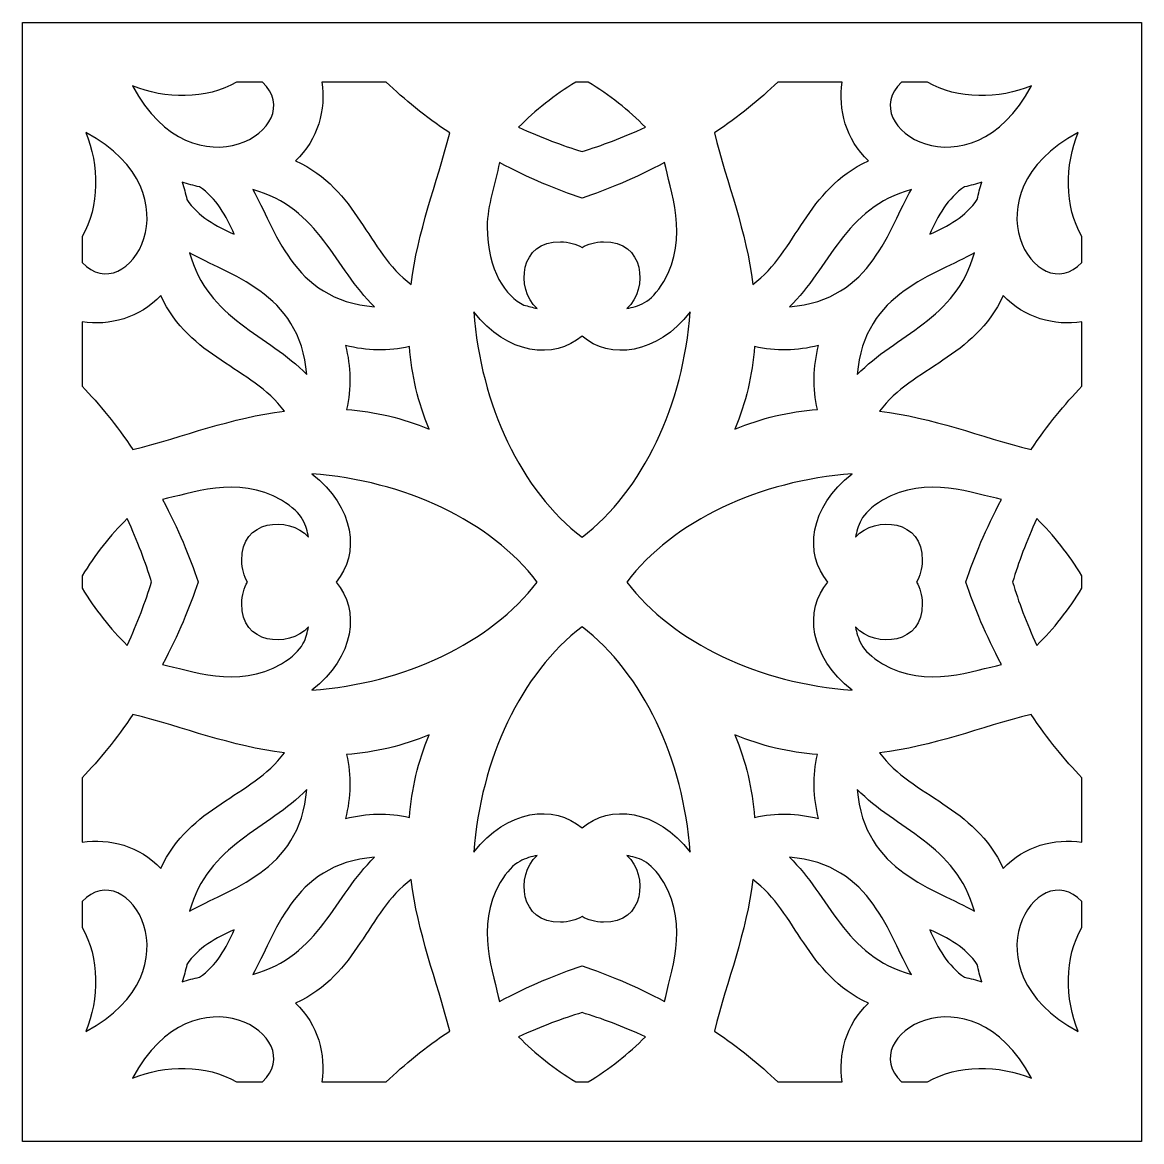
# Model space of a CAD drawing. Header units: millimetres. Extents: x -515 to 516, y -311 to 311.
# Drawn here: x -149.8 to 150.1, y -310.6 to -10.6 of the extents above; entities that cross this region are included whole.
import ezdxf

# ---------------------------------------------------------------- set-up
doc = ezdxf.new("R2010")
doc.units = ezdxf.units.MM
doc.header["$MEASUREMENT"] = 0
doc.layers.add('layer 1', color=7, linetype='Continuous')

msp = doc.modelspace()

# ---------------------------------------------------------------- linework, layer by layer
at = {"layer": 'layer 1'}
for points, knots in [([(-149.8496, -310.6209), (-136.0529, -310.6209), (136.3513, -310.6209), (150.1487, -310.6209), (150.1487, -310.6209), (150.1487, -296.8238), (150.1487, -24.4171), (150.1487, -10.6204), (150.1487, -10.6204), (136.3513, -10.6204), (-136.0564, -10.6204), (-149.8496, -10.6204), (-149.8496, -10.6204), (-149.8496, -24.4171), (-149.8496, -296.8238), (-149.8496, -310.6209)], [0, 0, 0, 0, 0.2, 0.2, 0.2, 0.2, 0.4, 0.4, 0.4, 0.4, 0.6, 0.6, 0.6, 0.6, 1, 1, 1, 1]), ([(-92.4528, -26.6207), (-92.4528, -26.6207), (-85.4961, -26.6207), (-85.4961, -26.6207), (-85.4961, -26.6207), (-72.5844, -38.6377), (-103.8863, -58.4414), (-120.3225, -27.6301), (-120.3225, -27.6301), (-111.6408, -31.1728), (-100.5876, -31.4047), (-92.4528, -26.6207)], [0, 0, 0, 0, 0.25, 0.25, 0.25, 0.25, 0.5, 0.5, 0.5, 0.5, 1, 1, 1, 1]), ([(-69.6104, -26.6207), (-69.6104, -26.6207), (-52.3279, -26.6207), (-52.3279, -26.6207), (-52.3279, -26.6207), (-47.4736, -31.2606), (-41.9171, -35.8584), (-35.3203, -40.2628), (-35.3203, -40.2628), (-38.8482, -53.9611), (-43.8895, -66.6367), (-45.6503, -80.8783), (-45.6503, -80.8783), (-57.6686, -71.8396), (-59.6832, -55.5911), (-76.638, -47.7242), (-76.638, -47.7242), (-70.5663, -42.0123), (-68.4428, -33.9816), (-69.6104, -26.6207)], [0, 0, 0, 0, 0.16666667, 0.16666667, 0.16666667, 0.16666667, 0.33333333, 0.33333333, 0.33333333, 0.33333333, 0.5, 0.5, 0.5, 0.5, 0.66666667, 0.66666667, 0.66666667, 0.66666667, 1, 1, 1, 1]), ([(-1.5103, -26.6207), (-1.5103, -26.6207), (1.82, -26.6207), (1.82, -26.6207), (1.82, -26.6207), (7.4187, -30.072), (12.7524, -34.1693), (17.1301, -38.7438), (17.1301, -38.7438), (10.9958, -41.5245), (5.3444, -43.6494), (0.1513, -45.2197), (0.1513, -45.2197), (0.1513, -45.2197), (0.1513, -45.2197), (0.1513, -45.2197), (0.1513, -45.2197), (-5.0418, -43.6529), (-10.6932, -41.5245), (-16.8282, -38.7438), (-16.8282, -38.7438), (-12.4715, -34.1925), (-7.1336, -30.0875), (-1.5103, -26.6207)], [0, 0, 0, 0, 0.14285714, 0.14285714, 0.14285714, 0.14285714, 0.28571429, 0.28571429, 0.28571429, 0.28571429, 0.42857143, 0.42857143, 0.42857143, 0.42857143, 0.57142857, 0.57142857, 0.57142857, 0.57142857, 0.71428571, 0.71428571, 0.71428571, 0.71428571, 1, 1, 1, 1]), ([(52.6306, -26.6207), (52.6306, -26.6207), (69.913, -26.6207), (69.913, -26.6207), (69.913, -26.6207), (68.7455, -33.9816), (70.8725, -42.0123), (76.94, -47.7242), (76.94, -47.7242), (59.9893, -55.5911), (57.9748, -71.8396), (45.9522, -80.8783), (45.9522, -80.8783), (44.1921, -66.6367), (39.1509, -53.9611), (35.623, -40.2628), (35.623, -40.2628), (42.2198, -35.8584), (47.7798, -31.2606), (52.6306, -26.6207)], [0, 0, 0, 0, 0.16666667, 0.16666667, 0.16666667, 0.16666667, 0.33333333, 0.33333333, 0.33333333, 0.33333333, 0.5, 0.5, 0.5, 0.5, 0.66666667, 0.66666667, 0.66666667, 0.66666667, 1, 1, 1, 1]), ([(85.7988, -26.6207), (85.7988, -26.6207), (92.7555, -26.6207), (92.7555, -26.6207), (92.7555, -26.6207), (100.8797, -31.3977), (111.9252, -31.1819), (120.6244, -27.6301), (120.6244, -27.6301), (104.1925, -58.4344), (72.8905, -38.6334), (85.7988, -26.6207)], [0, 0, 0, 0, 0.25, 0.25, 0.25, 0.25, 0.5, 0.5, 0.5, 0.5, 1, 1, 1, 1]), ([(-133.8514, -68.0193), (-129.0709, -59.8951), (-129.2902, -48.8495), (-132.8385, -40.1503), (-132.8385, -40.1503), (-102.0377, -56.5787), (-121.8358, -87.8842), (-133.8514, -74.9725), (-133.8514, -74.9725), (-133.8514, -74.9725), (-133.8514, -68.0193), (-133.8514, -68.0193)], [0, 0, 0, 0, 0.25, 0.25, 0.25, 0.25, 0.5, 0.5, 0.5, 0.5, 1, 1, 1, 1]), ([(133.1447, -40.1503), (129.6027, -48.8285), (129.3665, -59.8775), (134.1505, -68.0123), (134.1505, -68.0123), (134.1505, -68.0123), (134.1505, -74.9795), (134.1505, -74.9795), (134.1505, -74.9795), (122.1343, -87.8737), (102.3333, -56.5822), (133.1447, -40.1503)], [0, 0, 0, 0, 0.25, 0.25, 0.25, 0.25, 0.5, 0.5, 0.5, 0.5, 1, 1, 1, 1]), ([(-21.9854, -48.1719), (-14.0552, -52.3767), (-6.6824, -55.485), (0.1513, -57.7006), (0.1513, -57.7006), (0.1513, -57.7006), (0.1513, -57.7006), (0.1513, -57.7006), (0.1513, -57.7006), (6.9843, -55.485), (14.3578, -52.3767), (22.2881, -48.1719), (22.2881, -48.1719), (23.6461, -55.1919), (29.0016, -68.3686), (22.0835, -80.0665), (22.0835, -80.0665), (18.4431, -86.2296), (15.0952, -86.5613), (12.1985, -87.3549), (12.1985, -87.3549), (18.0509, -81.972), (16.8482, -69.0498), (5.93, -69.4202), (5.93, -69.4202), (3.6406, -69.4975), (1.7209, -70.0549), (0.1513, -70.9617), (0.1513, -70.9617), (-1.4183, -70.0549), (-3.3379, -69.4975), (-5.6273, -69.4202), (-5.6273, -69.4202), (-16.5456, -69.0498), (-17.7455, -81.972), (-11.8958, -87.3549), (-11.8958, -87.3549), (-13.0887, -87.0267), (-14.2773, -86.7026), (-15.4701, -86.3744), (-15.4701, -86.3744), (-20.0419, -84.1799), (-25.3369, -77.2302), (-25.2553, -65.3525), (-25.2553, -65.3525), (-25.2202, -59.6835), (-23.0862, -53.8767), (-21.9854, -48.1719)], [0, 0, 0, 0, 0.07692308, 0.07692308, 0.07692308, 0.07692308, 0.15384615, 0.15384615, 0.15384615, 0.15384615, 0.23076923, 0.23076923, 0.23076923, 0.23076923, 0.30769231, 0.30769231, 0.30769231, 0.30769231, 0.38461538, 0.38461538, 0.38461538, 0.38461538, 0.46153846, 0.46153846, 0.46153846, 0.46153846, 0.53846154, 0.53846154, 0.53846154, 0.53846154, 0.61538462, 0.61538462, 0.61538462, 0.61538462, 0.69230769, 0.69230769, 0.69230769, 0.69230769, 0.76923077, 0.76923077, 0.76923077, 0.76923077, 0.84615385, 0.84615385, 0.84615385, 0.84615385, 1, 1, 1, 1]), ([(-105.7842, -58.0534), (-106.0914, -56.5049), (-106.504, -54.9663), (-107.0157, -53.4529), (-107.0157, -53.4529), (-105.5023, -53.9646), (-103.9679, -54.3807), (-102.4151, -54.6879), (-102.4151, -54.6879), (-97.8891, -57.6654), (-95.1696, -62.5724), (-93.0805, -67.3874), (-93.0805, -67.3874), (-97.8997, -65.3025), (-102.8032, -62.583), (-105.7842, -58.0534)], [0, 0, 0, 0, 0.2, 0.2, 0.2, 0.2, 0.4, 0.4, 0.4, 0.4, 0.6, 0.6, 0.6, 0.6, 1, 1, 1, 1]), ([(93.3832, -67.3874), (95.4715, -62.5724), (98.1918, -57.6654), (102.7178, -54.6879), (102.7178, -54.6879), (104.2698, -54.3807), (105.8043, -53.9646), (107.3219, -53.4529), (107.3219, -53.4529), (106.8101, -54.9663), (106.3933, -56.5049), (106.0869, -58.0534), (106.0869, -58.0534), (103.1093, -62.583), (98.2023, -65.3025), (93.3832, -67.3874)], [0, 0, 0, 0, 0.2, 0.2, 0.2, 0.2, 0.4, 0.4, 0.4, 0.4, 0.6, 0.6, 0.6, 0.6, 1, 1, 1, 1]), ([(-88.1208, -55.4393), (-70.2142, -60.262), (-66.0719, -76.6763), (-55.4608, -86.8292), (-55.4608, -86.8292), (-77.7845, -85.0937), (-82.0743, -65.5148), (-88.1208, -55.4393)], [0, 0, 0, 0, 0.33333333, 0.33333333, 0.33333333, 0.33333333, 1, 1, 1, 1]), ([(55.7627, -86.8292), (66.3746, -76.6763), (70.5196, -60.262), (88.4269, -55.4393), (88.4269, -55.4393), (82.3798, -65.5148), (78.0871, -85.0937), (55.7627, -86.8292)], [0, 0, 0, 0, 0.33333333, 0.33333333, 0.33333333, 0.33333333, 1, 1, 1, 1]), ([(-73.6429, -105.0113), (-83.7958, -94.3967), (-100.2073, -90.2551), (-105.0328, -72.3478), (-105.0328, -72.3478), (-94.9538, -78.3942), (-75.3784, -82.6876), (-73.6429, -105.0113)], [0, 0, 0, 0, 0.33333333, 0.33333333, 0.33333333, 0.33333333, 1, 1, 1, 1]), ([(105.3354, -72.3478), (100.5093, -90.2551), (84.0984, -94.3967), (73.9449, -105.0113), (73.9449, -105.0113), (75.6811, -82.6876), (95.2564, -78.3942), (105.3354, -72.3478)], [0, 0, 0, 0, 0.33333333, 0.33333333, 0.33333333, 0.33333333, 1, 1, 1, 1]), ([(-133.8514, -90.8617), (-126.4891, -92.0293), (-118.4598, -89.9023), (-112.7479, -83.8305), (-112.7479, -83.8305), (-104.8774, -100.7854), (-88.6325, -102.7993), (-79.5903, -114.819), (-79.5903, -114.819), (-93.8354, -116.5826), (-106.511, -121.6239), (-120.2093, -125.1483), (-120.2093, -125.1483), (-124.6116, -118.5515), (-129.2087, -112.995), (-133.8514, -108.1407), (-133.8514, -108.1407), (-133.8514, -108.1407), (-133.8514, -90.8617), (-133.8514, -90.8617)], [0, 0, 0, 0, 0.16666667, 0.16666667, 0.16666667, 0.16666667, 0.33333333, 0.33333333, 0.33333333, 0.33333333, 0.5, 0.5, 0.5, 0.5, 0.66666667, 0.66666667, 0.66666667, 0.66666667, 1, 1, 1, 1]), ([(134.1505, -108.1477), (129.5113, -112.9985), (124.9143, -118.5543), (120.512, -125.1483), (120.512, -125.1483), (106.8137, -121.6239), (94.1381, -116.5826), (79.8929, -114.819), (79.8929, -114.819), (88.9345, -102.7993), (105.1801, -100.7854), (113.0506, -83.8305), (113.0506, -83.8305), (118.7582, -89.9023), (126.7875, -92.0293), (134.1505, -90.8617), (134.1505, -90.8617), (134.1505, -90.8617), (134.1505, -108.1477), (134.1505, -108.1477)], [0, 0, 0, 0, 0.16666667, 0.16666667, 0.16666667, 0.16666667, 0.33333333, 0.33333333, 0.33333333, 0.33333333, 0.5, 0.5, 0.5, 0.5, 0.66666667, 0.66666667, 0.66666667, 0.66666667, 1, 1, 1, 1]), ([(0.1513, -94.6856), (7.5417, -101.1699), (20.3621, -99.6776), (29.1281, -88.1949), (29.1281, -88.1949), (27.3715, -113.0547), (16.4567, -136.1615), (0.1513, -148.636), (0.1513, -148.636), (-16.1541, -136.1615), (-27.0688, -113.0547), (-28.8226, -88.1949), (-28.8226, -88.1949), (-20.0419, -99.7058), (-7.2187, -101.1488), (0.1513, -94.6856)], [0, 0, 0, 0, 0.2, 0.2, 0.2, 0.2, 0.4, 0.4, 0.4, 0.4, 0.6, 0.6, 0.6, 0.6, 1, 1, 1, 1]), ([(-62.9362, -114.3846), (-61.645, -108.7902), (-61.839, -102.8843), (-63.2181, -97.2505), (-63.2181, -97.2505), (-57.5843, -98.6331), (-51.6784, -98.8236), (-46.084, -97.5366), (-46.084, -97.5366), (-45.4984, -105.1315), (-43.7876, -112.5219), (-40.8276, -119.6445), (-40.8276, -119.6445), (-47.9502, -116.6817), (-55.3406, -114.9737), (-62.9362, -114.3846)], [0, 0, 0, 0, 0.2, 0.2, 0.2, 0.2, 0.4, 0.4, 0.4, 0.4, 0.6, 0.6, 0.6, 0.6, 1, 1, 1, 1]), ([(63.5207, -97.2505), (62.1409, -102.8843), (61.9504, -108.7902), (63.2382, -114.3846), (63.2382, -114.3846), (55.6432, -114.9737), (48.2521, -116.6817), (41.1296, -119.6445), (41.1296, -119.6445), (44.0895, -112.5219), (45.8004, -105.1315), (46.3859, -97.5366), (46.3859, -97.5366), (51.9811, -98.8236), (57.8904, -98.6331), (63.5207, -97.2505)], [0, 0, 0, 0, 0.2, 0.2, 0.2, 0.2, 0.4, 0.4, 0.4, 0.4, 0.6, 0.6, 0.6, 0.6, 1, 1, 1, 1]), ([(-102.768, -160.6199), (-104.9871, -153.7904), (-108.0947, -146.4169), (-112.3002, -138.4832), (-112.3002, -138.4832), (-105.2795, -137.1287), (-92.1035, -131.7732), (-80.4021, -138.6877), (-80.4021, -138.6877), (-74.2425, -142.3316), (-73.9072, -145.6761), (-73.1172, -148.5763), (-73.1172, -148.5763), (-78.4972, -142.7231), (-91.4195, -143.9265), (-91.0526, -154.8448), (-91.0526, -154.8448), (-90.9746, -157.1342), (-90.4172, -159.0531), (-89.5069, -160.6234), (-89.5069, -160.6234), (-90.4172, -162.1895), (-90.9746, -164.1092), (-91.0526, -166.4021), (-91.0526, -166.4021), (-91.4195, -177.3168), (-78.4972, -178.5202), (-73.1172, -172.6706), (-73.1172, -172.6706), (-73.858, -175.3838), (-74.1258, -178.8443), (-80.4021, -182.5556), (-80.4021, -182.5556), (-92.0929, -189.4666), (-105.2444, -184.1217), (-112.3002, -182.7602), (-112.3002, -182.7602), (-108.0947, -174.8264), (-104.9871, -167.4571), (-102.768, -160.6234), (-102.768, -160.6234), (-102.768, -160.6234), (-102.768, -160.6234), (-102.768, -160.6234), (-102.768, -160.6234), (-102.768, -160.6234), (-102.768, -160.6234), (-102.768, -160.6199), (-102.768, -160.6199), (-102.768, -160.6199), (-102.768, -160.6199), (-102.768, -160.6199)], [0, 0, 0, 0, 0.07142857, 0.07142857, 0.07142857, 0.07142857, 0.14285714, 0.14285714, 0.14285714, 0.14285714, 0.21428571, 0.21428571, 0.21428571, 0.21428571, 0.28571429, 0.28571429, 0.28571429, 0.28571429, 0.35714286, 0.35714286, 0.35714286, 0.35714286, 0.42857143, 0.42857143, 0.42857143, 0.42857143, 0.5, 0.5, 0.5, 0.5, 0.57142857, 0.57142857, 0.57142857, 0.57142857, 0.64285714, 0.64285714, 0.64285714, 0.64285714, 0.71428571, 0.71428571, 0.71428571, 0.71428571, 0.78571429, 0.78571429, 0.78571429, 0.78571429, 0.85714286, 0.85714286, 0.85714286, 0.85714286, 1, 1, 1, 1]), ([(-72.2779, -189.5974), (-60.7663, -180.8166), (-59.3198, -167.9892), (-65.783, -160.6234), (-65.783, -160.6234), (-59.3268, -153.2506), (-60.7628, -140.4302), (-72.2779, -131.646), (-72.2779, -131.646), (-47.4139, -133.3997), (-24.3106, -144.318), (-11.8326, -160.6234), (-11.8326, -160.6234), (-24.3106, -176.9253), (-47.4139, -187.8436), (-72.2779, -189.5974)], [0, 0, 0, 0, 0.2, 0.2, 0.2, 0.2, 0.4, 0.4, 0.4, 0.4, 0.6, 0.6, 0.6, 0.6, 1, 1, 1, 1]), ([(72.5799, -131.646), (61.0655, -140.4302), (59.6294, -153.2541), (66.085, -160.6234), (66.085, -160.6234), (59.6048, -168.0103), (61.0936, -180.8342), (72.5799, -189.5974), (72.5799, -189.5974), (47.7165, -187.8436), (24.6126, -176.9253), (12.1352, -160.6234), (12.1352, -160.6234), (24.6126, -144.318), (47.7165, -133.3997), (72.5799, -131.646)], [0, 0, 0, 0, 0.2, 0.2, 0.2, 0.2, 0.4, 0.4, 0.4, 0.4, 0.6, 0.6, 0.6, 0.6, 1, 1, 1, 1]), ([(103.0742, -160.6234), (103.0742, -160.6234), (103.0742, -160.6234), (103.0742, -160.6234), (103.0742, -160.6234), (103.0742, -160.6234), (103.0742, -160.6234), (103.0742, -160.6234), (103.0742, -160.6234), (105.2898, -167.4571), (108.3973, -174.8264), (112.6028, -182.7602), (112.6028, -182.7602), (105.5822, -184.1147), (92.4061, -189.4701), (80.7083, -182.5556), (80.7083, -182.5556), (74.5452, -178.9117), (74.2134, -175.5673), (73.4198, -172.6706), (73.4198, -172.6706), (78.7992, -178.5202), (91.725, -177.3168), (91.3546, -166.4021), (91.3546, -166.4021), (91.2772, -164.1092), (90.7198, -162.1895), (89.8096, -160.6234), (89.8096, -160.6234), (90.7198, -159.0531), (91.2772, -157.1342), (91.3546, -154.8448), (91.3546, -154.8448), (91.725, -143.9265), (78.7992, -142.7231), (73.4198, -148.5763), (73.4198, -148.5763), (74.1642, -145.8595), (74.4285, -142.4026), (80.7083, -138.6877), (80.7083, -138.6877), (92.3991, -131.7767), (105.547, -137.1216), (112.6028, -138.4832), (112.6028, -138.4832), (108.3973, -146.4169), (105.2898, -153.7904), (103.0742, -160.6199), (103.0742, -160.6199), (103.0742, -160.6199), (103.0742, -160.6199), (103.0742, -160.6199), (103.0742, -160.6199), (103.0742, -160.6234), (103.0742, -160.6234), (103.0742, -160.6234)], [0, 0, 0, 0, 0.06666667, 0.06666667, 0.06666667, 0.06666667, 0.13333333, 0.13333333, 0.13333333, 0.13333333, 0.2, 0.2, 0.2, 0.2, 0.26666667, 0.26666667, 0.26666667, 0.26666667, 0.33333333, 0.33333333, 0.33333333, 0.33333333, 0.4, 0.4, 0.4, 0.4, 0.46666667, 0.46666667, 0.46666667, 0.46666667, 0.53333333, 0.53333333, 0.53333333, 0.53333333, 0.6, 0.6, 0.6, 0.6, 0.66666667, 0.66666667, 0.66666667, 0.66666667, 0.73333333, 0.73333333, 0.73333333, 0.73333333, 0.8, 0.8, 0.8, 0.8, 0.86666667, 0.86666667, 0.86666667, 0.86666667, 1, 1, 1, 1]), ([(-133.8514, -158.9618), (-130.391, -153.349), (-126.2916, -148.0111), (-121.7262, -143.6439), (-121.7262, -143.6439), (-118.9462, -149.7789), (-116.8192, -155.4303), (-115.2531, -160.6199), (-115.2531, -160.6199), (-115.2531, -160.6199), (-115.2531, -160.6199), (-115.2531, -160.6199), (-115.2531, -160.6199), (-116.8192, -165.8123), (-118.9462, -171.4679), (-121.7262, -177.6029), (-121.7262, -177.6029), (-126.2775, -173.2421), (-130.3832, -167.9049), (-133.8514, -162.2851), (-133.8514, -162.2851), (-133.8514, -162.2851), (-133.8514, -158.9618), (-133.8514, -158.9618)], [0, 0, 0, 0, 0.14285714, 0.14285714, 0.14285714, 0.14285714, 0.28571429, 0.28571429, 0.28571429, 0.28571429, 0.42857143, 0.42857143, 0.42857143, 0.42857143, 0.57142857, 0.57142857, 0.57142857, 0.57142857, 0.71428571, 0.71428571, 0.71428571, 0.71428571, 1, 1, 1, 1]), ([(134.1505, -162.2921), (130.6824, -167.9119), (126.576, -173.2456), (122.0288, -177.6029), (122.0288, -177.6029), (119.2488, -171.4679), (117.1218, -165.8165), (115.555, -160.6234), (115.555, -160.6234), (115.555, -160.6234), (115.555, -160.6234), (115.555, -160.6234), (115.555, -160.6234), (117.1218, -155.4303), (119.2488, -149.7789), (122.0288, -143.6439), (122.0288, -143.6439), (126.5795, -148.0013), (130.6824, -153.335), (134.1505, -158.9512), (134.1505, -158.9512), (134.1505, -158.9512), (134.1505, -162.2921), (134.1505, -162.2921)], [0, 0, 0, 0, 0.14285714, 0.14285714, 0.14285714, 0.14285714, 0.28571429, 0.28571429, 0.28571429, 0.28571429, 0.42857143, 0.42857143, 0.42857143, 0.42857143, 0.57142857, 0.57142857, 0.57142857, 0.57142857, 0.71428571, 0.71428571, 0.71428571, 0.71428571, 1, 1, 1, 1]), ([(0.1513, -226.5578), (-7.2398, -220.0769), (-20.0594, -221.5657), (-28.8226, -233.052), (-28.8226, -233.052), (-27.0688, -208.1886), (-16.1541, -185.0847), (0.1513, -172.6073), (0.1513, -172.6073), (16.4567, -185.0847), (27.3715, -208.1886), (29.1281, -233.0484), (29.1281, -233.0484), (20.3305, -221.52), (7.5031, -220.1121), (0.1513, -226.5578)], [0, 0, 0, 0, 0.2, 0.2, 0.2, 0.2, 0.4, 0.4, 0.4, 0.4, 0.6, 0.6, 0.6, 0.6, 1, 1, 1, 1]), ([(-133.8514, -213.1027), (-129.2087, -208.2484), (-124.6116, -202.6919), (-120.2093, -196.0951), (-120.2093, -196.0951), (-106.511, -199.623), (-93.8354, -204.6642), (-79.5903, -206.4243), (-79.5903, -206.4243), (-88.6325, -218.4434), (-104.8774, -220.4579), (-112.7479, -237.4128), (-112.7479, -237.4128), (-118.4598, -231.3411), (-126.4891, -229.2141), (-133.8514, -230.3851), (-133.8514, -230.3851), (-133.8514, -230.3851), (-133.8514, -213.1027), (-133.8514, -213.1027)], [0, 0, 0, 0, 0.16666667, 0.16666667, 0.16666667, 0.16666667, 0.33333333, 0.33333333, 0.33333333, 0.33333333, 0.5, 0.5, 0.5, 0.5, 0.66666667, 0.66666667, 0.66666667, 0.66666667, 1, 1, 1, 1]), ([(134.1505, -230.3816), (126.7875, -229.2176), (118.7582, -231.3411), (113.0506, -237.4128), (113.0506, -237.4128), (105.1801, -220.4579), (88.9345, -218.4434), (79.8929, -206.4243), (79.8929, -206.4243), (94.1381, -204.6642), (106.8137, -199.623), (120.512, -196.0951), (120.512, -196.0951), (124.9143, -202.6884), (129.5113, -208.2449), (134.1505, -213.0992), (134.1505, -213.0992), (134.1505, -213.0992), (134.1505, -230.3816), (134.1505, -230.3816)], [0, 0, 0, 0, 0.16666667, 0.16666667, 0.16666667, 0.16666667, 0.33333333, 0.33333333, 0.33333333, 0.33333333, 0.5, 0.5, 0.5, 0.5, 0.66666667, 0.66666667, 0.66666667, 0.66666667, 1, 1, 1, 1]), ([(-63.2181, -223.9929), (-61.839, -218.359), (-61.645, -212.4532), (-62.9362, -206.8587), (-62.9362, -206.8587), (-55.3406, -206.2725), (-47.9502, -204.5616), (-40.8276, -201.5981), (-40.8276, -201.5981), (-43.7876, -208.7249), (-45.4984, -216.1118), (-46.084, -223.7075), (-46.084, -223.7075), (-51.6784, -222.4197), (-57.5843, -222.6102), (-63.2181, -223.9929)], [0, 0, 0, 0, 0.2, 0.2, 0.2, 0.2, 0.4, 0.4, 0.4, 0.4, 0.6, 0.6, 0.6, 0.6, 1, 1, 1, 1]), ([(63.5207, -223.9929), (57.8904, -222.6102), (51.9811, -222.4197), (46.3859, -223.7075), (46.3859, -223.7075), (45.8004, -216.1118), (44.0895, -208.7249), (41.1296, -201.5981), (41.1296, -201.5981), (48.2521, -204.5616), (55.6432, -206.2725), (63.2382, -206.8587), (63.2382, -206.8587), (61.9504, -212.4532), (62.1409, -218.359), (63.5207, -223.9929)], [0, 0, 0, 0, 0.2, 0.2, 0.2, 0.2, 0.4, 0.4, 0.4, 0.4, 0.6, 0.6, 0.6, 0.6, 1, 1, 1, 1]), ([(-73.6429, -216.2313), (-75.3784, -238.5557), (-94.9538, -242.8488), (-105.0328, -248.8955), (-105.0328, -248.8955), (-100.2073, -230.9882), (-83.7958, -226.8467), (-73.6429, -216.2313)], [0, 0, 0, 0, 0.33333333, 0.33333333, 0.33333333, 0.33333333, 1, 1, 1, 1]), ([(73.9449, -216.2313), (84.0984, -226.8467), (100.5093, -230.9882), (105.3354, -248.8955), (105.3354, -248.8955), (95.2564, -242.8488), (75.6811, -238.5557), (73.9449, -216.2313)], [0, 0, 0, 0, 0.33333333, 0.33333333, 0.33333333, 0.33333333, 1, 1, 1, 1]), ([(-133.8514, -246.2709), (-121.8394, -233.3662), (-102.0236, -264.6574), (-132.8385, -281.0934), (-132.8385, -281.0934), (-129.2972, -272.415), (-129.0639, -261.359), (-133.8514, -253.2238), (-133.8514, -253.2238), (-133.8514, -253.2238), (-133.8514, -246.2709), (-133.8514, -246.2709)], [0, 0, 0, 0, 0.25, 0.25, 0.25, 0.25, 0.5, 0.5, 0.5, 0.5, 1, 1, 1, 1]), ([(22.2881, -273.0712), (14.3578, -268.8661), (6.9843, -265.7582), (0.1513, -263.5426), (0.1513, -263.5426), (0.1513, -263.5426), (0.1513, -263.5426), (0.1513, -263.5426), (0.1513, -263.5426), (-6.6824, -265.7582), (-14.0552, -268.8661), (-21.9854, -273.0712), (-21.9854, -273.0712), (-23.3399, -266.0545), (-28.6954, -252.8746), (-21.7809, -241.1767), (-21.7809, -241.1767), (-18.137, -235.0173), (-14.7925, -234.682), (-11.8958, -233.8884), (-11.8958, -233.8884), (-17.7455, -239.272), (-16.5456, -252.1939), (-5.6273, -251.8236), (-5.6273, -251.8236), (-3.3379, -251.7458), (-1.4155, -251.192), (0.1513, -250.2818), (0.1513, -250.2818), (1.7209, -251.192), (3.6406, -251.7458), (5.93, -251.8236), (5.93, -251.8236), (16.8482, -252.1939), (18.0509, -239.272), (12.1985, -233.8884), (12.1985, -233.8884), (14.9152, -234.6328), (18.3722, -234.9006), (22.0835, -241.1767), (22.0835, -241.1767), (28.9945, -252.8677), (23.6496, -266.019), (22.2881, -273.0712)], [0, 0, 0, 0, 0.08333333, 0.08333333, 0.08333333, 0.08333333, 0.16666667, 0.16666667, 0.16666667, 0.16666667, 0.25, 0.25, 0.25, 0.25, 0.33333333, 0.33333333, 0.33333333, 0.33333333, 0.41666667, 0.41666667, 0.41666667, 0.41666667, 0.5, 0.5, 0.5, 0.5, 0.58333333, 0.58333333, 0.58333333, 0.58333333, 0.66666667, 0.66666667, 0.66666667, 0.66666667, 0.75, 0.75, 0.75, 0.75, 0.83333333, 0.83333333, 0.83333333, 0.83333333, 1, 1, 1, 1]), ([(134.1505, -253.231), (129.3771, -261.3554), (129.5922, -272.3974), (133.1447, -281.0934), (133.1447, -281.0934), (102.3509, -264.6717), (122.1308, -233.3662), (134.1505, -246.2673), (134.1505, -246.2673), (134.1505, -246.2673), (134.1505, -253.231), (134.1505, -253.231)], [0, 0, 0, 0, 0.25, 0.25, 0.25, 0.25, 0.5, 0.5, 0.5, 0.5, 1, 1, 1, 1]), ([(-55.4608, -234.4142), (-66.0719, -244.5704), (-70.2142, -260.9814), (-88.1208, -265.804), (-88.1208, -265.804), (-82.0743, -255.7288), (-77.7845, -236.1532), (-55.4608, -234.4142)], [0, 0, 0, 0, 0.33333333, 0.33333333, 0.33333333, 0.33333333, 1, 1, 1, 1]), ([(88.4269, -265.804), (70.5196, -260.9814), (66.3746, -244.5704), (55.7627, -234.4142), (55.7627, -234.4142), (78.0871, -236.1532), (82.3798, -255.7288), (88.4269, -265.804)], [0, 0, 0, 0, 0.33333333, 0.33333333, 0.33333333, 0.33333333, 1, 1, 1, 1]), ([(-52.3244, -294.619), (-52.3244, -294.619), (-69.6104, -294.619), (-69.6104, -294.619), (-69.6104, -294.619), (-68.4428, -287.2598), (-70.5698, -279.2307), (-76.638, -273.5229), (-76.638, -273.5229), (-59.6832, -265.6522), (-57.6686, -249.407), (-45.6503, -240.3653), (-45.6503, -240.3653), (-43.8895, -254.6069), (-38.8482, -267.2856), (-35.3203, -280.9806), (-35.3203, -280.9806), (-41.9171, -285.3867), (-47.4736, -289.9798), (-52.3244, -294.619)], [0, 0, 0, 0, 0.16666667, 0.16666667, 0.16666667, 0.16666667, 0.33333333, 0.33333333, 0.33333333, 0.33333333, 0.5, 0.5, 0.5, 0.5, 0.66666667, 0.66666667, 0.66666667, 0.66666667, 1, 1, 1, 1]), ([(69.913, -294.619), (69.913, -294.619), (52.6271, -294.619), (52.6271, -294.619), (52.6271, -294.619), (47.7763, -289.9798), (42.2198, -285.3867), (35.623, -280.9806), (35.623, -280.9806), (39.1509, -267.2856), (44.1921, -254.6069), (45.9522, -240.3653), (45.9522, -240.3653), (57.9748, -249.407), (59.9893, -265.6522), (76.94, -273.5229), (76.94, -273.5229), (70.8725, -279.2307), (68.7455, -287.2598), (69.913, -294.619)], [0, 0, 0, 0, 0.16666667, 0.16666667, 0.16666667, 0.16666667, 0.33333333, 0.33333333, 0.33333333, 0.33333333, 0.5, 0.5, 0.5, 0.5, 0.66666667, 0.66666667, 0.66666667, 0.66666667, 1, 1, 1, 1]), ([(-93.0805, -253.8554), (-95.1696, -258.6744), (-97.8891, -263.5781), (-102.4151, -266.5588), (-102.4151, -266.5588), (-103.9679, -266.8658), (-105.5023, -267.2785), (-107.0157, -267.79), (-107.0157, -267.79), (-106.504, -266.2769), (-106.0914, -264.7387), (-105.7842, -263.1898), (-105.7842, -263.1898), (-102.8032, -258.6601), (-97.8997, -255.9402), (-93.0805, -253.8554)], [0, 0, 0, 0, 0.2, 0.2, 0.2, 0.2, 0.4, 0.4, 0.4, 0.4, 0.6, 0.6, 0.6, 0.6, 1, 1, 1, 1]), ([(106.0869, -263.1898), (106.3933, -264.7387), (106.8101, -266.2769), (107.3219, -267.79), (107.3219, -267.79), (105.8043, -267.2785), (104.2698, -266.8658), (102.7178, -266.5588), (102.7178, -266.5588), (98.1918, -263.5781), (95.4715, -258.6744), (93.3832, -253.8554), (93.3832, -253.8554), (98.2023, -255.9402), (103.1093, -258.6601), (106.0869, -263.1898)], [0, 0, 0, 0, 0.2, 0.2, 0.2, 0.2, 0.4, 0.4, 0.4, 0.4, 0.6, 0.6, 0.6, 0.6, 1, 1, 1, 1]), ([(-85.4926, -294.619), (-85.4926, -294.619), (-92.4598, -294.619), (-92.4598, -294.619), (-92.4598, -294.619), (-100.5813, -289.8457), (-111.6226, -290.0646), (-120.3225, -293.6135), (-120.3225, -293.6135), (-103.8899, -262.8126), (-72.5949, -282.6033), (-85.4926, -294.619)], [0, 0, 0, 0, 0.25, 0.25, 0.25, 0.25, 0.5, 0.5, 0.5, 0.5, 1, 1, 1, 1]), ([(92.7625, -294.619), (92.7625, -294.619), (85.7953, -294.619), (85.7953, -294.619), (85.7953, -294.619), (72.9011, -282.6069), (104.189, -262.8018), (120.6244, -293.6135), (120.6244, -293.6135), (111.9463, -290.0714), (100.8973, -289.8386), (92.7625, -294.619)], [0, 0, 0, 0, 0.25, 0.25, 0.25, 0.25, 0.5, 0.5, 0.5, 0.5, 1, 1, 1, 1]), ([(1.8165, -294.619), (1.8165, -294.619), (-1.5174, -294.619), (-1.5174, -294.619), (-1.5174, -294.619), (-7.1231, -291.1615), (-12.4603, -287.0624), (-16.8282, -282.5009), (-16.8282, -282.5009), (-10.6932, -279.7211), (-5.0418, -277.5937), (0.1513, -276.0275), (0.1513, -276.0275), (0.1513, -276.0275), (0.1513, -276.0275), (0.1513, -276.0275), (0.1513, -276.0275), (5.3444, -277.5937), (10.9958, -279.7211), (17.1301, -282.5009), (17.1301, -282.5009), (12.7137, -287.1118), (7.3794, -291.1933), (1.8165, -294.619)], [0, 0, 0, 0, 0.14285714, 0.14285714, 0.14285714, 0.14285714, 0.28571429, 0.28571429, 0.28571429, 0.28571429, 0.42857143, 0.42857143, 0.42857143, 0.42857143, 0.57142857, 0.57142857, 0.57142857, 0.57142857, 0.71428571, 0.71428571, 0.71428571, 0.71428571, 1, 1, 1, 1])]:
    msp.add_open_spline(points, degree=3, knots=knots, dxfattribs=at)

doc.saveas('drawing.dxf')
